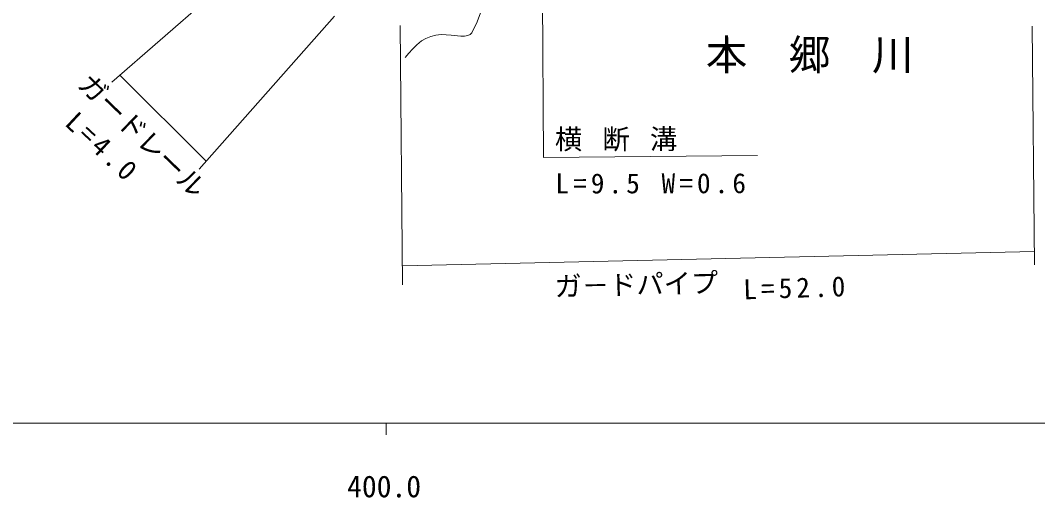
# Model space of a CAD drawing. Units: millimetres, scale not verified. Extents: x 40000 to 680000, y 20000 to 380000.
# Drawn here: x 437177 to 522920, y 198715 to 238934 of the extents above; entities that cross this region are included whole.
import ezdxf
from ezdxf.enums import TextEntityAlignment as Align

# ---------------------------------------------------------------- set-up
doc = ezdxf.new("R2010")
doc.units = ezdxf.units.MM
doc.header["$LTSCALE"] = 1000
for name, color, linetype, lineweight in [('S-BGD', 7, 'Continuous', 13), ('S-BGD-HTXT', 6, 'Continuous', 13), ('S-SUV', 7, 'Continuous', 13)]:
    doc.layers.add(name, color=color, linetype=linetype, lineweight=lineweight)
doc.styles.add('ＭＳ ゴシック', font='')
doc.styles.get('ＭＳ ゴシック').set_extended_font_data('MS Gothic')

msp = doc.modelspace()

# ---------------------------------------------------------------- linework, layer by layer
at = {"layer": 'S-BGD'}
for p, q in [((476047, 239788), (475669, 238817)), ((475669, 238817), (475244, 237896)), ((471763, 237577), (471364, 237415)), ((472199, 237685), (471763, 237577)), ((472659, 237736), (472199, 237685)), ((473484, 237693), (472659, 237736)), ((474297, 237590), (473484, 237693)), ((474621, 237590), (474297, 237590)), ((474900, 237647), (474621, 237590)), ((475087, 237745), (474900, 237647)), ((475244, 237896), (475087, 237745)), ((470590, 236878), (470216, 236503)), ((470995, 237201), (470590, 236878)), ((471364, 237415), (470995, 237201)), ((469915, 236158), (469614, 235793)), ((470216, 236503), (469915, 236158))]:
    msp.add_line(p, q, dxfattribs=at)
at = {"layer": 'S-BGD-HTXT'}
for p, q in [((457173, 244423), (444879, 233724)), ((481163, 245141), (481257, 227367)), ((463658, 239278), (452239, 226384)), ((469379, 216649), (469177, 238499)), ((522656, 218338), (522470, 238445)), ((445563, 234319), (452840, 227062)), ((481257, 227367), (499299, 227534)), ((469392, 218238), (522646, 219448))]:
    msp.add_line(p, q, dxfattribs=at)
at = {"layer": 'S-SUV'}
for p, q in [((40000, 205000), (579000, 205000)), ((468000, 205000), (468000, 204000))]:
    msp.add_line(p, q, dxfattribs=at)

# ---------------------------------------------------------------- texts
at = {"layer": 'S-BGD', "insert": (494954, 234428), "char_height": 2566, "attachment_point": 7, "rotation": 0.1, "style": 'ＭＳ ゴシック'}
msp.add_mtext('\\T2;本郷川', dxfattribs=at)
at = {"layer": 'S-BGD-HTXT', "style": 'ＭＳ ゴシック'}
for s, rotation, p in [('ガードレール', 316, (441559, 233058)), ('ガ－ドパイプ', 1.4, (482231, 215168))]:
    msp.add_text(s, height=1686, rotation=rotation, dxfattribs=at).set_placement(p, align=Align.BOTTOM_LEFT)
at = {"layer": 'S-BGD-HTXT', "char_height": 1686, "attachment_point": 7, "style": 'ＭＳ ゴシック'}
for s, insert, rotation in [('\\T1.3;L=4.0', (440811, 230137), 317), ('\\T1.74;横断溝', (482236, 227870), 0.1), ('\\T1.3;L=9.5\\~W=0.6', (482279, 224318), 0.1), ('\\T1.3;L=52.0', (498135, 215394), 1.8)]:
    msp.add_mtext(s, dxfattribs=dict(at, insert=insert, rotation=rotation))
at = {"layer": 'S-SUV', "style": 'ＭＳ ゴシック'}
msp.add_text('400.0', height=1833, dxfattribs=at).set_placement((464719, 198195), align=Align.BOTTOM_LEFT)

doc.saveas('drawing.dxf')
